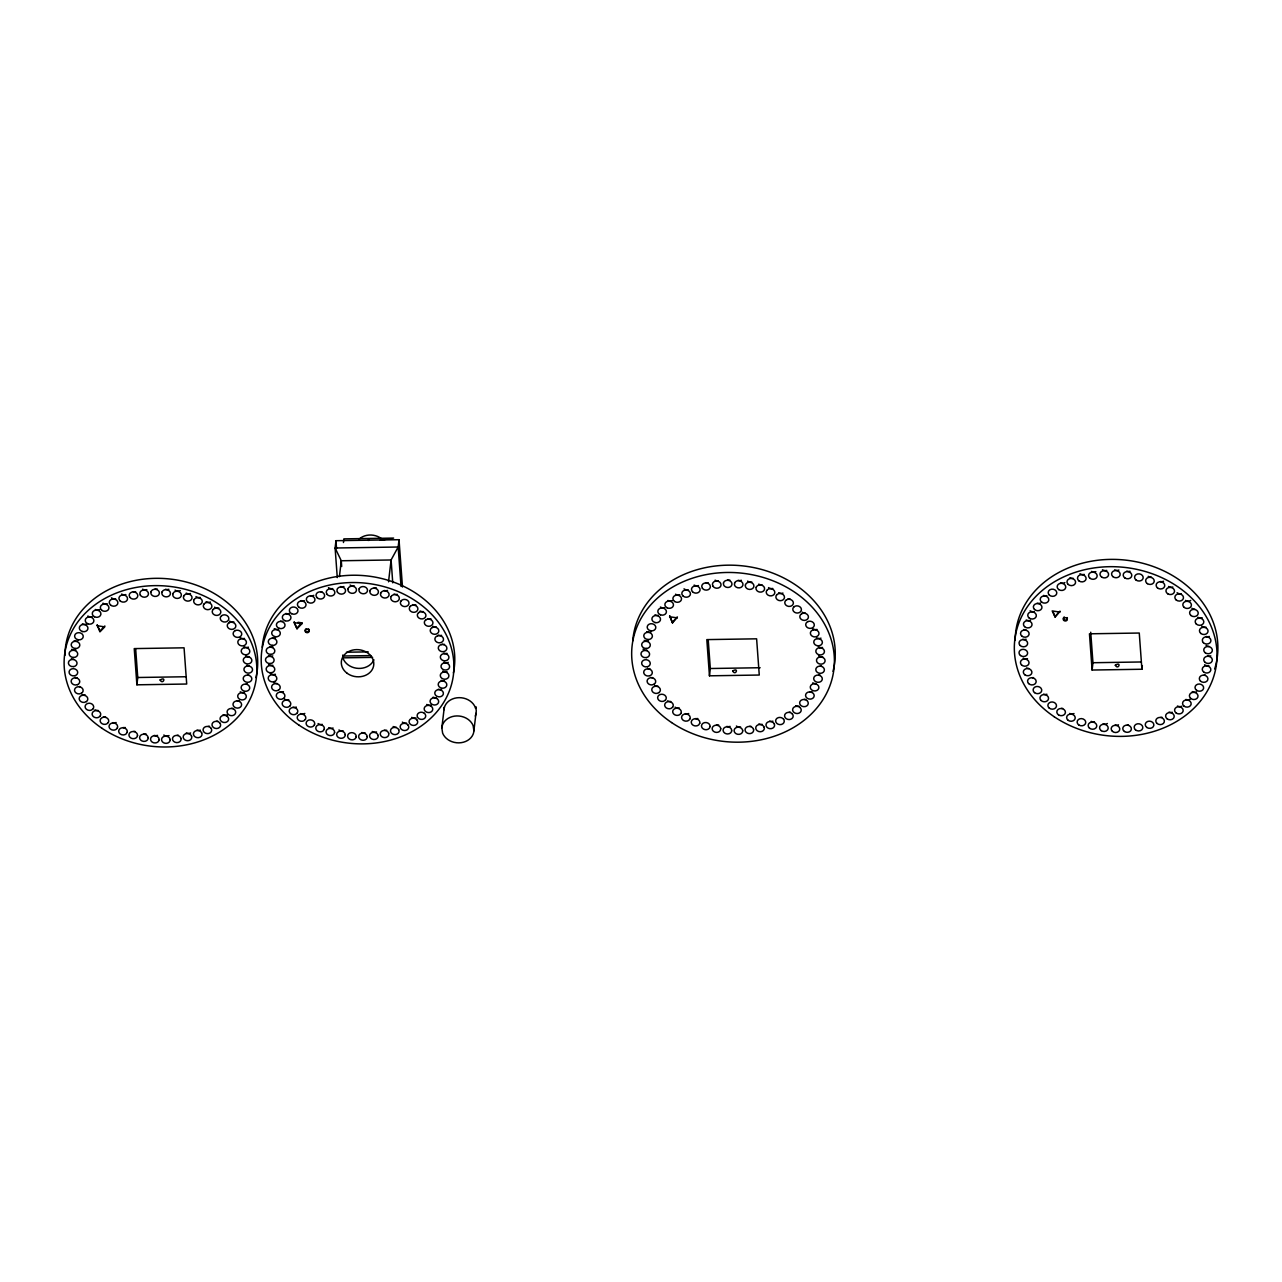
<?xml version="1.0" encoding="UTF-8"?>
<svg xmlns="http://www.w3.org/2000/svg" width="1282" height="1282" viewBox="0 0 1282 1282"><rect width="100%" height="100%" fill="white"/><g stroke="black" fill="none" stroke-linecap="round" stroke-linejoin="round"><path stroke-width="1.5" d="M444.181 709.651L444.309 707.151L441.841 727.888L442.627 733.128A16.121 13.429 6.7 0 0 458.876 742.855A16.121 13.429 6.7 0 0 473.651 732.631L476.279 710.901L475.782 706.654L475.59 708.385L475.285 707.408A16.121 13.429 6.7 0 0 459.036 697.664A16.121 13.429 6.7 0 0 444.261 707.888L444.101 708.882M473.923 730.9L473.138 725.66A16.121 13.429 6.7 0 0 456.905 715.933A16.121 13.429 6.7 0 0 442.13 726.157L441.841 727.888M96.983 625.712L104.739 626.882L99.932 631.882L97.095 624.799L100.044 630.968L104.852 625.969M136.902 684.812L134.241 648.596L184.063 647.811L186.707 684.027L136.902 684.812L137.751 677.505L135.668 648.916M298.049 622.299L301.927 622.876L301.815 623.789L297.023 628.789L294.171 621.706M402.484 587.028L399.023 539.706L335.964 540.7L335.115 548.007L337.278 577.589M339.41 576.644L341.284 560.763L335.115 548.007L398.157 547.013L399.023 539.706M343.464 542.526L343.88 538.873L393.638 538.087L380.225 540.235M373.911 659.781A16.281 13.557 6.7 0 1 358.479 668.403A16.281 13.557 6.7 0 1 343.127 658.579L342.807 655.022M388.526 581.82L391.09 559.978L398.157 547.013L401.042 586.451M672.505 622.892L669.653 615.825L672.505 622.892L677.409 616.995L672.617 621.978M709.459 675.822L706.815 639.606L756.62 638.821L759.264 675.037L709.459 675.822L710.324 668.515L708.225 639.926M1055.246 616.193L1060.054 611.193L1055.15 617.107L1053.035 611.562M1142.342 665.598L1141.909 669.252L1092.104 670.037L1092.953 662.73L1090.726 632.218M475.942 713.385L475.782 714.378A16.121 13.429 6.7 0 1 475.237 716.045M297.12 627.876L301.927 622.876M283.45 691.655L282.409 691.976A4.327 3.606 6.7 0 1 280.181 691.831M275.438 674.268L273.274 674.62A4.327 3.606 6.7 0 1 270.246 673.387M272.89 665.31L270.678 665.438A4.327 3.606 6.7 0 1 268.643 664.605M367.934 540.379L369.136 540.347M77.305 677.633L76.183 677.713A4.327 3.606 6.7 0 1 75.077 677.537M649.862 668.643L648.756 668.739A4.327 3.606 6.7 0 1 647.634 668.547M647.186 650.311L644.958 650.198A4.327 3.606 6.7 0 1 643.051 649.173M346.46 652.217L368.238 651.881M343.111 656.015L370.835 655.583M342.903 657.842L372.613 657.378M137.751 677.505L185.57 676.752M710.324 668.515L760.13 667.73M1092.953 662.73L1140.772 661.977M73.507 659.333L72.401 659.188A4.327 3.606 6.7 0 1 71.359 658.772M1059.942 612.107L1052.185 610.937L1055.15 617.107M669.557 616.738L677.297 617.892M301.815 623.789L294.059 622.619L297.023 628.789M272.313 637.923L273.419 638.115A4.327 3.606 6.7 0 0 275.582 637.731M269.669 646.753L271.88 647.09A4.327 3.606 6.7 0 0 272.97 646.897M646.753 631.657L648.916 632.234A4.327 3.606 6.7 0 0 651.064 631.834M74.196 640.647L76.343 641.208A4.327 3.606 6.7 0 0 77.465 641.144M654.942 614.847L655.967 615.264A4.327 3.606 6.7 0 0 658.195 615.344M82.385 623.837L83.41 624.254A4.327 3.606 6.7 0 0 86.679 623.997M274.252 628.645L276.303 629.43A4.327 3.606 6.7 0 0 278.514 629.27M660.422 607.027L661.368 607.54A4.327 3.606 6.7 0 0 664.669 607.636M87.849 616.017L88.811 616.53A4.327 3.606 6.7 0 0 92.112 616.61M1141.909 669.252L1139.265 633.036L1089.46 633.805L1092.104 670.037M392.757 582.845L391.09 559.978L341.284 560.763L341.701 566.484M335.964 540.7L336.541 548.584M244.525 692.424A4.327 3.606 6.7 0 1 240.247 691.799M239.301 700.725A4.327 3.606 6.7 0 1 237.074 700.645M232.859 708.353A4.327 3.606 6.7 0 1 231.738 708.321M64.965 655.39A96.583 80.446 6.7 0 1 170.618 579.095A96.583 80.446 6.7 0 1 255.967 677.649M397.292 594.335A4.327 3.606 6.7 0 1 394.007 594.047M387.549 590.409A4.327 3.606 6.7 0 1 384.263 590.473M415.897 604.88A4.327 3.606 6.7 0 1 412.596 604.607M423.397 611.578A4.327 3.606 6.7 0 1 420.143 610.985M436.345 626.946A4.327 3.606 6.7 0 1 433.092 626.369M430.976 618.837A4.327 3.606 6.7 0 1 427.675 618.597M376.539 731.942A4.327 3.606 6.7 0 1 372.245 731.477M406.538 723.112A4.327 3.606 6.7 0 1 402.356 722.119M386.667 730.211A4.327 3.606 6.7 0 1 384.44 730.195M396.346 727.279A4.327 3.606 6.7 0 1 393.141 726.541M365.098 732.839A4.327 3.606 6.7 0 1 361.812 732.503M343.191 730.868A4.327 3.606 6.7 0 1 338.961 729.987M322.327 724.394A4.327 3.606 6.7 0 1 318.096 723.561M333.064 728.016A4.327 3.606 6.7 0 1 328.769 727.615M304.812 713.449A4.327 3.606 6.7 0 1 300.517 713.577M296.318 707.071A4.327 3.606 6.7 0 1 293.033 707.183M288.819 699.86A4.327 3.606 6.7 0 1 284.572 699.091M277.2 683.514A4.327 3.606 6.7 0 1 274.044 682.601M308.129 628.741A1.987 1.667 6.7 0 1 308.85 631.241A1.987 1.667 6.7 0 1 305.805 631.289A1.987 1.667 6.7 0 1 306.142 628.773M85.333 695.068A4.327 3.606 6.7 0 1 82.08 694.491M247.394 683.915A4.327 3.606 6.7 0 1 246.272 683.995M157.542 735.371A4.327 3.606 6.7 0 1 154.257 735.403M125.251 727.487A4.327 3.606 6.7 0 1 123.024 727.535M146.116 733.961A4.327 3.606 6.7 0 1 143.888 733.993M217.828 721.205A4.327 3.606 6.7 0 1 216.69 721.189M116.133 722.519A4.327 3.606 6.7 0 1 112.848 722.615M105.637 717.103A4.327 3.606 6.7 0 1 103.441 716.67M98.185 710.436A4.327 3.606 6.7 0 1 94.948 709.827M200.345 730.147A4.327 3.606 6.7 0 1 197.059 730.115M80.125 686.607A4.327 3.606 6.7 0 1 78.987 686.543M169.032 735.58A4.327 3.606 6.7 0 1 163.808 735.019M233.885 621.93A4.327 3.606 6.7 0 1 229.638 621.145M178.39 735.275A4.327 3.606 6.7 0 1 177.269 735.275M415.977 717.888A4.327 3.606 6.7 0 1 411.698 717.343M431.024 705.052A4.327 3.606 6.7 0 1 426.746 704.459M436.393 697.632A4.327 3.606 6.7 0 1 433.108 697.168M441.601 689.331A4.327 3.606 6.7 0 1 438.3 689.219M444.469 680.822A4.327 3.606 6.7 0 1 441.2 680.341M448.267 662.377A4.327 3.606 6.7 0 1 443.957 662.169M447.065 671.72A4.327 3.606 6.7 0 1 442.803 671.063M447.065 653.339A4.327 3.606 6.7 0 1 443.764 653.163M444.453 644.333A4.327 3.606 6.7 0 1 442.226 644.205M441.585 635.327A4.327 3.606 6.7 0 1 438.284 635.135M376.347 587.893A4.327 3.606 6.7 0 1 374.12 587.925M134.914 731.365A4.327 3.606 6.7 0 1 133.793 731.397M75.894 649.99A4.327 3.606 6.7 0 1 74.805 650.182L72.593 649.846A4.327 3.606 6.7 0 1 71.632 649.333M99.676 609.575A4.327 3.606 6.7 0 1 95.365 609.479M107.239 603.742A4.327 3.606 6.7 0 1 102.945 603.197M115.652 598.79A4.327 3.606 6.7 0 1 111.454 597.813M125.86 594.56A4.327 3.606 6.7 0 1 121.582 594.047M135.62 591.691A4.327 3.606 6.7 0 1 133.376 591.675M146.837 589.64A4.327 3.606 6.7 0 1 142.542 589.159M157.269 589.031A4.327 3.606 6.7 0 1 155.042 589.047M190.617 732.935A4.327 3.606 6.7 0 1 186.307 732.919M209.463 726.205A4.327 3.606 6.7 0 1 208.357 726.317M227.427 714.779A4.327 3.606 6.7 0 1 223.116 714.683M248.9 675.021A4.327 3.606 6.7 0 1 247.779 674.957M249.029 665.839A4.327 3.606 6.7 0 1 246.881 665.262M248.884 656.624A4.327 3.606 6.7 0 1 245.727 655.743M248.42 647.138A4.327 3.606 6.7 0 1 244.109 646.881M244.493 638.42A4.327 3.606 6.7 0 1 240.247 637.683M218.821 607.972A4.327 3.606 6.7 0 1 214.575 607.155M210.408 602.059A4.327 3.606 6.7 0 1 206.098 601.691M200.216 597.428A4.327 3.606 6.7 0 1 195.986 596.595M190.473 593.502A4.327 3.606 6.7 0 1 186.178 593.101M180.281 590.617A4.327 3.606 6.7 0 1 175.041 590.105M168.839 589.271A4.327 3.606 6.7 0 1 165.538 589.303M359.12 539.097A15.945 13.285 6.7 0 1 381.587 538.744M332.695 588.598A4.327 3.606 6.7 0 1 328.496 587.637M343.913 586.547A4.327 3.606 6.7 0 1 340.627 586.547M354.345 585.938A4.327 3.606 6.7 0 1 350.13 585.025M262.233 647.25A96.583 80.446 6.7 0 1 369.697 576.259A96.583 80.446 6.7 0 1 453.411 672.906M289.187 613.517A4.327 3.606 6.7 0 1 285.886 613.437M282.713 621.225A4.327 3.606 6.7 0 1 280.486 621.161M313.753 595.361A4.327 3.606 6.7 0 1 310.5 595.681M304.315 600.649A4.327 3.606 6.7 0 1 301.014 600.601M321.862 591.707A4.327 3.606 6.7 0 1 320.74 591.691M272.745 655.887A4.327 3.606 6.7 0 1 271.704 656.208L269.476 656.096A4.327 3.606 6.7 0 1 268.451 655.679M816.009 683.643A4.327 3.606 6.7 0 1 812.82 682.809M730.115 726.381A4.327 3.606 6.7 0 1 726.814 726.413M740.579 726.958A4.327 3.606 6.7 0 1 736.381 726.029M805.352 613.1A4.327 3.606 6.7 0 1 802.212 612.171M718.673 724.971A4.327 3.606 6.7 0 1 716.446 725.003M688.706 713.545A4.327 3.606 6.7 0 1 685.405 713.625M790.385 712.215A4.327 3.606 6.7 0 1 789.263 712.199M697.809 718.513A4.327 3.606 6.7 0 1 695.581 718.561M679.3 707.952A4.327 3.606 6.7 0 1 675.053 707.151M670.758 701.446A4.327 3.606 6.7 0 1 667.505 700.853M772.918 721.157A4.327 3.606 6.7 0 1 769.617 721.125M811.875 691.735A4.327 3.606 6.7 0 1 809.647 691.671M652.682 677.633A4.327 3.606 6.7 0 1 651.56 677.553M805.417 699.363A4.327 3.606 6.7 0 1 804.295 699.347M750.948 726.301A4.327 3.606 6.7 0 1 749.826 726.301M762.149 724.314A4.327 3.606 6.7 0 1 758.864 723.929M819.951 674.941A4.327 3.606 6.7 0 1 818.845 675.005M798.958 706.126A4.327 3.606 6.7 0 1 795.673 705.693M761.973 584.784A4.327 3.606 6.7 0 1 758.736 584.127M822.707 656.785A4.327 3.606 6.7 0 1 818.557 655.663M772.79 588.454A4.327 3.606 6.7 0 1 768.559 587.605M821.458 666.031A4.327 3.606 6.7 0 1 820.336 665.983M822.547 647.442A4.327 3.606 6.7 0 1 818.285 646.753M820.993 638.148A4.327 3.606 6.7 0 1 816.682 637.891M817.067 629.446A4.327 3.606 6.7 0 1 812.804 628.709M790.273 599.143A4.327 3.606 6.7 0 1 788.077 598.726M782.965 593.069A4.327 3.606 6.7 0 1 778.671 592.717M648.468 641A4.327 3.606 6.7 0 1 647.378 641.208L645.167 640.856A4.327 3.606 6.7 0 1 644.189 640.343M672.233 600.585A4.327 3.606 6.7 0 1 667.922 600.489M679.797 594.768A4.327 3.606 6.7 0 1 675.518 594.207M698.434 585.57A4.327 3.606 6.7 0 1 694.139 585.073M688.21 589.816A4.327 3.606 6.7 0 1 684.027 588.823M708.177 582.701A4.327 3.606 6.7 0 1 705.949 582.701M718.337 580.89A4.327 3.606 6.7 0 1 715.116 580.169M729.827 580.041A4.327 3.606 6.7 0 1 727.599 580.057M657.89 686.078A4.327 3.606 6.7 0 1 654.637 685.501M751.829 581.996A4.327 3.606 6.7 0 1 747.614 581.115M741.397 580.297A4.327 3.606 6.7 0 1 738.112 580.313M632.747 640.904A101.566 84.596 6.7 0 1 747.871 566.548A101.566 84.596 6.7 0 1 832.996 671.367M1015.184 640.423A101.566 84.596 6.7 0 1 1129.458 560.603A101.566 84.596 6.7 0 1 1214.663 668.98M1209.166 646.432A4.327 3.606 6.7 0 1 1206.058 645.423M1210.785 655.855A4.327 3.606 6.7 0 1 1207.5 655.919M1208.814 665.598A4.327 3.606 6.7 0 1 1204.583 664.765M1205.368 675.005A4.327 3.606 6.7 0 1 1204.247 675.037M1196.555 691.895A4.327 3.606 6.7 0 1 1192.244 691.575M1190.209 699.267A4.327 3.606 6.7 0 1 1185.914 699.443M1181.764 706.27A4.327 3.606 6.7 0 1 1177.453 705.997M1172.309 712.295A4.327 3.606 6.7 0 1 1169.008 712.103M1161.957 717.263A4.327 3.606 6.7 0 1 1160.835 717.311M1128.464 725.035A4.327 3.606 6.7 0 1 1127.343 724.987M1118.481 724.827A4.327 3.606 6.7 0 1 1115.212 725.051M1107.376 723.529A4.327 3.606 6.7 0 1 1103.097 723.849M1094.475 721.846A4.327 3.606 6.7 0 1 1091.206 721.381M1074.012 713.545A4.327 3.606 6.7 0 1 1069.701 713.449M1062.65 708.385A4.327 3.606 6.7 0 1 1061.528 708.369M1046.897 694.235A4.327 3.606 6.7 0 1 1043.596 694.203M1033.468 677.617A4.327 3.606 6.7 0 1 1032.347 677.617M1028.677 668.451A4.327 3.606 6.7 0 1 1026.497 667.986M1027.475 658.644A4.327 3.606 6.7 0 1 1023.164 658.211M1026.097 639.205A4.327 3.606 6.7 0 1 1022.812 639.269M1025.985 629.927A4.327 3.606 6.7 0 1 1023.789 629.494M1030.536 620.296A4.327 3.606 6.7 0 1 1026.241 619.943M1034.35 611.578A4.327 3.606 6.7 0 1 1030.103 610.777M1040.503 603.101A4.327 3.606 6.7 0 1 1037.218 603.213M1046.865 595.649A4.327 3.606 6.7 0 1 1043.564 595.425M1064.845 582.589A4.327 3.606 6.7 0 1 1060.551 582.797M1073.162 578.278A4.327 3.606 6.7 0 1 1069.893 577.733M1084.235 574.4A4.327 3.606 6.7 0 1 1079.973 573.711M1095.838 571.628A4.327 3.606 6.7 0 1 1091.527 571.419M1106.767 570.41A4.327 3.606 6.7 0 1 1102.488 569.753M1118.898 570.041A4.327 3.606 6.7 0 1 1114.587 569.881M1130.003 571.259A4.327 3.606 6.7 0 1 1126.702 571.147M1151.412 577.14A4.327 3.606 6.7 0 1 1148.223 576.339M1163.527 581.243A4.327 3.606 6.7 0 1 1160.258 581.531M1172.838 587.012A4.327 3.606 6.7 0 1 1168.559 586.467M1181.267 593.678A4.327 3.606 6.7 0 1 1177.084 592.701M1190.706 600.441A4.327 3.606 6.7 0 1 1185.465 600.409M1194.952 609.287A4.327 3.606 6.7 0 1 1191.859 608.229M1202.179 617.748A4.327 3.606 6.7 0 1 1197.885 617.283M1205.929 627.09A4.327 3.606 6.7 0 1 1201.715 626.177M1209.343 636.449A4.327 3.606 6.7 0 1 1206.058 636.481M1067.169 619.206A1.987 1.667 6.7 0 1 1064.06 619.607A1.987 1.667 6.7 0 1 1064.284 616.979M1067.041 617.555A1.987 1.667 6.7 0 1 1067.377 618.373M150.891 591.931L150.988 593.806A4.327 3.606 6.7 0 0 157.734 595.793A4.327 3.606 6.7 0 0 157.398 589.896A4.327 3.606 6.7 0 0 150.891 591.931M170.121 739.746L170.057 740.675A4.327 3.606 6.7 0 1 163.551 742.727A4.327 3.606 6.7 0 1 163.215 736.813A4.327 3.606 6.7 0 1 169.961 738.817L170.121 739.746M347.967 588.839L348.079 590.714A4.327 3.606 6.7 0 0 354.81 592.701A4.327 3.606 6.7 0 0 354.489 586.803A4.327 3.606 6.7 0 0 347.967 588.839M367.197 736.653L367.149 737.583A4.327 3.606 6.7 0 1 360.627 739.634A4.327 3.606 6.7 0 1 360.29 733.721A4.327 3.606 6.7 0 1 367.037 735.724L367.197 736.653M723.449 582.957L723.561 584.816A4.327 3.606 6.7 0 0 730.307 586.819A4.327 3.606 6.7 0 0 729.971 580.906A4.327 3.606 6.7 0 0 723.449 582.957M742.695 730.756L742.631 731.702A4.327 3.606 6.7 0 1 736.108 733.737A4.327 3.606 6.7 0 1 735.788 727.823A4.327 3.606 6.7 0 1 742.518 729.827L742.695 730.756M148.199 737.743L147.751 739.554A4.327 3.606 6.7 0 1 140.764 740.163A4.327 3.606 6.7 0 1 142.19 734.426A4.327 3.606 6.7 0 1 148.199 737.743M172.862 593.951L172.75 594.88A4.327 3.606 6.7 0 0 178.759 598.197A4.327 3.606 6.7 0 0 180.185 592.46A4.327 3.606 6.7 0 0 173.198 593.069L172.862 593.951M345.275 734.65L344.826 736.461A4.327 3.606 6.7 0 1 337.839 737.07A4.327 3.606 6.7 0 1 339.265 731.333A4.327 3.606 6.7 0 1 345.275 734.65M369.937 590.858L369.825 591.787A4.327 3.606 6.7 0 0 375.834 595.104A4.327 3.606 6.7 0 0 377.261 589.367A4.327 3.606 6.7 0 0 370.274 589.976L369.937 590.858M720.772 728.753L720.308 730.564A4.327 3.606 6.7 0 1 713.321 731.173A4.327 3.606 6.7 0 1 714.763 725.436A4.327 3.606 6.7 0 1 720.772 728.753M745.435 584.961L745.307 585.89A4.327 3.606 6.7 0 0 751.316 589.207A4.327 3.606 6.7 0 0 752.758 583.47A4.327 3.606 6.7 0 0 745.771 584.079L745.435 584.961M162.061 591.915L161.885 593.774A4.327 3.606 6.7 0 0 168.311 596.451A4.327 3.606 6.7 0 0 168.871 590.569A4.327 3.606 6.7 0 0 162.061 591.915M159.096 739.794L158.888 740.708A4.327 3.606 6.7 0 1 152.093 742.038A4.327 3.606 6.7 0 1 152.638 736.172A4.327 3.606 6.7 0 1 159.064 738.849L159.096 739.794M359.136 588.823L358.96 590.682A4.327 3.606 6.7 0 0 365.386 593.358A4.327 3.606 6.7 0 0 365.947 587.477A4.327 3.606 6.7 0 0 359.136 588.823M356.172 736.701L355.979 737.615A4.327 3.606 6.7 0 1 349.169 738.945A4.327 3.606 6.7 0 1 349.714 733.08A4.327 3.606 6.7 0 1 356.156 735.756L356.172 736.701M734.618 582.925L734.442 584.784A4.327 3.606 6.7 0 0 740.868 587.46A4.327 3.606 6.7 0 0 741.429 581.595A4.327 3.606 6.7 0 0 734.618 582.925M731.653 730.804L731.461 731.718A4.327 3.606 6.7 0 1 724.65 733.048A4.327 3.606 6.7 0 1 725.211 727.182A4.327 3.606 6.7 0 1 731.637 729.859L731.653 730.804M137.527 735.515L136.805 737.246A4.327 3.606 6.7 0 1 129.754 737.102A4.327 3.606 6.7 0 1 132.03 731.605A4.327 3.606 6.7 0 1 137.527 735.515M183.679 596.21L183.422 597.108A4.327 3.606 6.7 0 0 188.919 601.018A4.327 3.606 6.7 0 0 191.21 595.505A4.327 3.606 6.7 0 0 184.143 595.361L183.679 596.21M334.602 732.423L333.881 734.153A4.327 3.606 6.7 0 1 326.83 734.009A4.327 3.606 6.7 0 1 329.105 728.513A4.327 3.606 6.7 0 1 334.602 732.423M380.754 593.117L380.498 594.015A4.327 3.606 6.7 0 0 385.994 597.925A4.327 3.606 6.7 0 0 388.286 592.412A4.327 3.606 6.7 0 0 381.219 592.268L380.754 593.117M710.1 726.525L709.379 728.256A4.327 3.606 6.7 0 1 702.312 728.128A4.327 3.606 6.7 0 1 704.603 722.615A4.327 3.606 6.7 0 1 710.1 726.525M756.236 587.22L755.979 588.118A4.327 3.606 6.7 0 0 761.476 592.028A4.327 3.606 6.7 0 0 763.768 586.515A4.327 3.606 6.7 0 0 756.717 586.387L756.236 587.22M160.09 679.973C163.038 685.405 166.82 675.822 160.09 679.973M732.647 670.999C735.612 676.431 739.394 666.832 732.647 670.999M1115.292 665.198C1118.241 670.63 1122.022 661.047 1115.292 665.198M127.222 732.182L126.245 733.817A4.327 3.606 6.7 0 1 119.21 732.951A4.327 3.606 6.7 0 1 122.319 727.759A4.327 3.606 6.7 0 1 127.222 732.182M194.127 599.575L193.726 600.441A4.327 3.606 6.7 0 0 198.63 604.864A4.327 3.606 6.7 0 0 201.739 599.672A4.327 3.606 6.7 0 0 194.72 598.79L194.127 599.575M324.298 729.089L323.32 730.724A4.327 3.606 6.7 0 1 316.301 729.859A4.327 3.606 6.7 0 1 319.394 724.667A4.327 3.606 6.7 0 1 324.298 729.089M391.202 596.483L390.818 597.348A4.327 3.606 6.7 0 0 395.705 601.771A4.327 3.606 6.7 0 0 398.814 596.579A4.327 3.606 6.7 0 0 391.795 595.697L391.202 596.483M699.78 723.192L698.802 724.843A4.327 3.606 6.7 0 1 691.783 723.961A4.327 3.606 6.7 0 1 694.892 718.769A4.327 3.606 6.7 0 1 699.78 723.192M766.684 590.585L766.299 591.451A4.327 3.606 6.7 0 0 771.187 595.874A4.327 3.606 6.7 0 0 774.296 590.682A4.327 3.606 6.7 0 0 767.277 589.8L766.684 590.585M117.431 727.823L116.213 729.33A4.327 3.606 6.7 0 1 109.339 727.727A4.327 3.606 6.7 0 1 113.217 722.936A4.327 3.606 6.7 0 1 117.431 727.823M204.046 603.982L203.518 604.8A4.327 3.606 6.7 0 0 207.748 609.687A4.327 3.606 6.7 0 0 211.61 604.88A4.327 3.606 6.7 0 0 204.751 603.277L204.046 603.982M314.507 724.731L313.289 726.237A4.327 3.606 6.7 0 1 306.414 724.634A4.327 3.606 6.7 0 1 310.292 719.843A4.327 3.606 6.7 0 1 314.507 724.731M401.122 600.889L400.593 601.707A4.327 3.606 6.7 0 0 404.824 606.594A4.327 3.606 6.7 0 0 408.702 601.787A4.327 3.606 6.7 0 0 401.827 600.184L401.122 600.889M690.004 718.833L688.771 720.356A4.327 3.606 6.7 0 1 681.896 718.753A4.327 3.606 6.7 0 1 685.774 713.946A4.327 3.606 6.7 0 1 690.004 718.833M776.604 594.992L776.091 595.81A4.327 3.606 6.7 0 0 780.305 600.697A4.327 3.606 6.7 0 0 784.183 595.906A4.327 3.606 6.7 0 0 777.309 594.287L776.604 594.992M108.329 722.487L106.871 723.849A4.327 3.606 6.7 0 1 100.268 721.542A4.327 3.606 6.7 0 1 104.852 717.215A4.327 3.606 6.7 0 1 108.329 722.487M213.261 609.383L212.636 610.136A4.327 3.606 6.7 0 0 216.097 615.392A4.327 3.606 6.7 0 0 220.696 611.065A4.327 3.606 6.7 0 0 214.078 608.758L213.261 609.383M305.404 719.394L303.946 720.756A4.327 3.606 6.7 0 1 297.344 718.449A4.327 3.606 6.7 0 1 301.927 714.122A4.327 3.606 6.7 0 1 305.404 719.394M410.352 606.29L409.711 607.043A4.327 3.606 6.7 0 0 413.189 612.299A4.327 3.606 6.7 0 0 417.772 607.972A4.327 3.606 6.7 0 0 411.153 605.665L410.352 606.29M680.886 713.497L679.444 714.859A4.327 3.606 6.7 0 1 672.826 712.568A4.327 3.606 6.7 0 1 677.409 708.241A4.327 3.606 6.7 0 1 680.886 713.497M785.834 600.393L785.193 601.146A4.327 3.606 6.7 0 0 788.67 606.402A4.327 3.606 6.7 0 0 793.254 602.075A4.327 3.606 6.7 0 0 786.635 599.784L785.834 600.393M100.044 716.269L98.394 717.455A4.327 3.606 6.7 0 1 92.144 714.491A4.327 3.606 6.7 0 1 97.368 710.709A4.327 3.606 6.7 0 1 100.044 716.269M221.658 615.681L220.921 616.354A4.327 3.606 6.7 0 0 223.597 621.914A4.327 3.606 6.7 0 0 228.821 618.116A4.327 3.606 6.7 0 0 222.571 615.152L221.658 615.681M297.12 713.177L295.469 714.362A4.327 3.606 6.7 0 1 289.219 711.398A4.327 3.606 6.7 0 1 294.443 707.616A4.327 3.606 6.7 0 1 297.12 713.177M418.733 612.588L417.996 613.261A4.327 3.606 6.7 0 0 420.672 618.821A4.327 3.606 6.7 0 0 425.896 615.023A4.327 3.606 6.7 0 0 419.647 612.059L418.733 612.588M672.601 707.279L670.951 708.481A4.327 3.606 6.7 0 1 664.701 705.501A4.327 3.606 6.7 0 1 669.925 701.719A4.327 3.606 6.7 0 1 672.601 707.279M794.231 606.69L793.478 607.364A4.327 3.606 6.7 0 0 796.154 612.924A4.327 3.606 6.7 0 0 801.378 609.142A4.327 3.606 6.7 0 0 795.128 606.162L794.231 606.69M92.705 709.25L90.878 710.26A4.327 3.606 6.7 0 1 85.093 706.686A4.327 3.606 6.7 0 1 90.862 703.481A4.327 3.606 6.7 0 1 92.705 709.25M229.093 622.78L228.244 623.356A4.327 3.606 6.7 0 0 230.087 629.125A4.327 3.606 6.7 0 0 235.856 625.937A4.327 3.606 6.7 0 0 230.071 622.347L229.093 622.78M289.78 706.158L287.953 707.167A4.327 3.606 6.7 0 1 282.168 703.594A4.327 3.606 6.7 0 1 287.953 700.389A4.327 3.606 6.7 0 1 289.78 706.158M426.169 619.687L425.32 620.264A4.327 3.606 6.7 0 0 427.162 626.033A4.327 3.606 6.7 0 0 432.947 622.844A4.327 3.606 6.7 0 0 427.146 619.254L426.169 619.687M665.278 700.276L663.451 701.286A4.327 3.606 6.7 0 1 657.65 697.696A4.327 3.606 6.7 0 1 663.435 694.507A4.327 3.606 6.7 0 1 665.278 700.276M801.651 613.79L800.817 614.366A4.327 3.606 6.7 0 0 802.644 620.135A4.327 3.606 6.7 0 0 808.429 616.946A4.327 3.606 6.7 0 0 802.628 613.357L801.651 613.79M86.439 701.575L84.468 702.376A4.327 3.606 6.7 0 1 79.228 698.225A4.327 3.606 6.7 0 1 85.477 695.693A4.327 3.606 6.7 0 1 86.439 701.575M235.439 630.552L234.51 631.048A4.327 3.606 6.7 0 0 235.471 636.93A4.327 3.606 6.7 0 0 241.721 634.382A4.327 3.606 6.7 0 0 236.481 630.247L235.439 630.552M283.53 698.482L281.543 699.283A4.327 3.606 6.7 0 1 276.303 695.132A4.327 3.606 6.7 0 1 282.553 692.601A4.327 3.606 6.7 0 1 283.53 698.482M432.515 627.459L431.585 627.956A4.327 3.606 6.7 0 0 432.563 633.837A4.327 3.606 6.7 0 0 438.797 631.289A4.327 3.606 6.7 0 0 433.556 627.154L432.515 627.459M659.012 692.584L657.041 693.386A4.327 3.606 6.7 0 1 651.801 689.235A4.327 3.606 6.7 0 1 658.035 686.703A4.327 3.606 6.7 0 1 659.012 692.584M808.013 621.578L807.067 622.058A4.327 3.606 6.7 0 0 808.045 627.94A4.327 3.606 6.7 0 0 814.278 625.408A4.327 3.606 6.7 0 0 809.038 621.257L808.013 621.578M81.343 693.338L79.26 693.915A4.327 3.606 6.7 0 1 74.66 689.267A4.327 3.606 6.7 0 1 81.263 687.424A4.327 3.606 6.7 0 1 81.343 693.338M240.615 638.901L239.606 639.285A4.327 3.606 6.7 0 0 239.686 645.199A4.327 3.606 6.7 0 0 246.304 643.34A4.327 3.606 6.7 0 0 241.689 638.692L240.615 638.901M278.434 690.245L276.335 690.822A4.327 3.606 6.7 0 1 271.736 686.174A4.327 3.606 6.7 0 1 278.338 684.332A4.327 3.606 6.7 0 1 278.434 690.245M437.691 635.808L436.681 636.192A4.327 3.606 6.7 0 0 436.761 642.106A4.327 3.606 6.7 0 0 443.38 640.247A4.327 3.606 6.7 0 0 438.765 635.6L437.691 635.808M653.916 684.348L651.833 684.925A4.327 3.606 6.7 0 1 647.218 680.293A4.327 3.606 6.7 0 1 653.82 678.434A4.327 3.606 6.7 0 1 653.916 684.348M813.173 629.911L812.163 630.295A4.327 3.606 6.7 0 0 812.259 636.209A4.327 3.606 6.7 0 0 818.861 634.35A4.327 3.606 6.7 0 0 814.262 629.718L813.173 629.911M77.497 684.668L75.334 685.021A4.327 3.606 6.7 0 1 71.439 679.957A4.327 3.606 6.7 0 1 78.298 678.819A4.327 3.606 6.7 0 1 77.497 684.668M244.509 647.682L243.452 647.955A4.327 3.606 6.7 0 0 242.651 653.788A4.327 3.606 6.7 0 0 249.525 652.65A4.327 3.606 6.7 0 0 245.615 647.586L244.509 647.682M274.572 681.575L272.409 681.928A4.327 3.606 6.7 0 1 268.515 676.864A4.327 3.606 6.7 0 1 275.374 675.726A4.327 3.606 6.7 0 1 274.572 681.575M441.585 644.59L440.527 644.862A4.327 3.606 6.7 0 0 439.726 650.695A4.327 3.606 6.7 0 0 446.601 649.557A4.327 3.606 6.7 0 0 442.707 644.493L441.585 644.59M650.07 675.678L647.891 676.031A4.327 3.606 6.7 0 1 643.997 670.967A4.327 3.606 6.7 0 1 650.871 669.845A4.327 3.606 6.7 0 1 650.07 675.678M817.083 638.692L816.009 638.965A4.327 3.606 6.7 0 0 815.224 644.814A4.327 3.606 6.7 0 0 822.082 643.676A4.327 3.606 6.7 0 0 818.188 638.612L817.083 638.692M74.965 675.71L72.737 675.838A4.327 3.606 6.7 0 1 69.613 670.422A4.327 3.606 6.7 0 1 76.632 670.021A4.327 3.606 6.7 0 1 74.965 675.71M247.089 656.753L245.984 656.913A4.327 3.606 6.7 0 0 244.317 662.586A4.327 3.606 6.7 0 0 251.336 662.185A4.327 3.606 6.7 0 0 248.211 656.785L247.089 656.753M272.04 672.617L269.829 672.746A4.327 3.606 6.7 0 1 266.688 667.329A4.327 3.606 6.7 0 1 273.707 666.928A4.327 3.606 6.7 0 1 272.04 672.617M444.165 653.66L443.075 653.82A4.327 3.606 6.7 0 0 441.393 659.493A4.327 3.606 6.7 0 0 448.412 659.092A4.327 3.606 6.7 0 0 445.287 653.692L444.165 653.66M647.522 666.72L645.311 666.848A4.327 3.606 6.7 0 1 642.186 661.448A4.327 3.606 6.7 0 1 649.205 661.047A4.327 3.606 6.7 0 1 647.522 666.72M819.647 647.763L818.557 647.923A4.327 3.606 6.7 0 0 816.89 653.596A4.327 3.606 6.7 0 0 823.909 653.211A4.327 3.606 6.7 0 0 820.768 647.795L819.647 647.763M73.763 666.608L71.536 666.496A4.327 3.606 6.7 0 1 69.228 660.823A4.327 3.606 6.7 0 1 76.295 661.175A4.327 3.606 6.7 0 1 73.763 666.608M270.855 663.515L268.611 663.403A4.327 3.606 6.7 0 1 266.303 657.73A4.327 3.606 6.7 0 1 273.37 658.083A4.327 3.606 6.7 0 1 270.855 663.515M248.307 665.967L247.186 666.015A4.327 3.606 6.7 0 0 244.67 671.447A4.327 3.606 6.7 0 0 251.721 671.784A4.327 3.606 6.7 0 0 249.413 666.127L248.307 665.967M445.383 662.874L444.261 662.922A4.327 3.606 6.7 0 0 441.745 668.355A4.327 3.606 6.7 0 0 448.796 668.691A4.327 3.606 6.7 0 0 446.489 663.034L445.383 662.874M646.336 657.618L644.109 657.506A4.327 3.606 6.7 0 1 641.801 651.849A4.327 3.606 6.7 0 1 648.852 652.185A4.327 3.606 6.7 0 1 646.336 657.618M820.865 656.993L819.743 657.025A4.327 3.606 6.7 0 0 817.227 662.457A4.327 3.606 6.7 0 0 824.294 662.794A4.327 3.606 6.7 0 0 821.97 657.137L820.865 656.993M646.513 648.5L644.301 648.163A4.327 3.606 6.7 0 1 642.843 642.33A4.327 3.606 6.7 0 1 649.846 643.42A4.327 3.606 6.7 0 1 646.513 648.5M820.688 666.223L819.567 666.143A4.327 3.606 6.7 0 0 816.249 671.223A4.327 3.606 6.7 0 0 823.236 672.313A4.327 3.606 6.7 0 0 821.778 666.48L820.688 666.223M271.031 654.397L268.819 654.06A4.327 3.606 6.7 0 1 267.361 648.227A4.327 3.606 6.7 0 1 274.348 649.301A4.327 3.606 6.7 0 1 271.031 654.397M445.207 672.105L444.085 672.024A4.327 3.606 6.7 0 0 440.752 677.12A4.327 3.606 6.7 0 0 447.755 678.21A4.327 3.606 6.7 0 0 446.296 672.377L445.207 672.105M73.955 657.49L71.744 657.153A4.327 3.606 6.7 0 1 70.286 651.32A4.327 3.606 6.7 0 1 77.273 652.394A4.327 3.606 6.7 0 1 73.955 657.49M248.131 675.197L247.009 675.117A4.327 3.606 6.7 0 0 243.676 680.213A4.327 3.606 6.7 0 0 250.663 681.303A4.327 3.606 6.7 0 0 249.221 675.47L248.131 675.197M648.051 639.542L645.904 638.965A4.327 3.606 6.7 0 1 645.327 633.052A4.327 3.606 6.7 0 1 652.137 634.862A4.327 3.606 6.7 0 1 648.051 639.542M819.134 675.31L818.028 675.101A4.327 3.606 6.7 0 0 813.942 679.78A4.327 3.606 6.7 0 0 820.752 681.591A4.327 3.606 6.7 0 0 820.176 675.678L819.134 675.31M272.569 645.423L270.422 644.862A4.327 3.606 6.7 0 1 269.829 638.949A4.327 3.606 6.7 0 1 276.656 640.76A4.327 3.606 6.7 0 1 272.569 645.423M443.652 681.191L442.546 680.998A4.327 3.606 6.7 0 0 438.46 685.678A4.327 3.606 6.7 0 0 445.271 687.472A4.327 3.606 6.7 0 0 444.694 681.575L443.652 681.191M75.494 648.516L73.33 647.955A4.327 3.606 6.7 0 1 72.754 642.042A4.327 3.606 6.7 0 1 79.564 643.852A4.327 3.606 6.7 0 1 75.494 648.516M246.577 684.284L245.471 684.091A4.327 3.606 6.7 0 0 241.385 688.771A4.327 3.606 6.7 0 0 248.195 690.565A4.327 3.606 6.7 0 0 247.618 684.668L246.577 684.284M650.936 630.84L648.868 630.055A4.327 3.606 6.7 0 1 649.189 624.174A4.327 3.606 6.7 0 1 655.711 626.658A4.327 3.606 6.7 0 1 650.936 630.84M816.217 684.107L815.144 683.803A4.327 3.606 6.7 0 0 810.368 687.985A4.327 3.606 6.7 0 0 816.906 690.469A4.327 3.606 6.7 0 0 817.211 684.588L816.217 684.107M275.454 636.737L273.387 635.952A4.327 3.606 6.7 0 1 273.691 630.055A4.327 3.606 6.7 0 1 280.213 632.555A4.327 3.606 6.7 0 1 275.454 636.737M440.736 690.004L439.662 689.684A4.327 3.606 6.7 0 0 434.886 693.883A4.327 3.606 6.7 0 0 441.409 696.366A4.327 3.606 6.7 0 0 441.729 690.485L440.736 690.004M78.378 639.83L76.311 639.045A4.327 3.606 6.7 0 1 76.616 633.148A4.327 3.606 6.7 0 1 83.138 635.648A4.327 3.606 6.7 0 1 78.378 639.83M243.66 693.097L242.586 692.777A4.327 3.606 6.7 0 0 237.811 696.975A4.327 3.606 6.7 0 0 244.333 699.459A4.327 3.606 6.7 0 0 244.638 693.578L243.66 693.097M655.118 622.571L653.179 621.578A4.327 3.606 6.7 0 1 654.365 615.793A4.327 3.606 6.7 0 1 660.502 618.95A4.327 3.606 6.7 0 1 655.118 622.571M812.003 692.488L810.977 692.072A4.327 3.606 6.7 0 0 805.577 695.693A4.327 3.606 6.7 0 0 811.714 698.85A4.327 3.606 6.7 0 0 812.916 693.065L812.003 692.488M279.62 628.468L277.681 627.475A4.327 3.606 6.7 0 1 278.883 621.69A4.327 3.606 6.7 0 1 285.005 624.831A4.327 3.606 6.7 0 1 279.62 628.468M436.505 698.386L435.479 697.969A4.327 3.606 6.7 0 0 430.095 701.591A4.327 3.606 6.7 0 0 436.233 704.731A4.327 3.606 6.7 0 0 437.418 698.962L436.505 698.386M82.545 631.561L80.606 630.568A4.327 3.606 6.7 0 1 81.792 624.783A4.327 3.606 6.7 0 1 87.929 627.924A4.327 3.606 6.7 0 1 82.545 631.561M239.43 701.478L238.404 701.062A4.327 3.606 6.7 0 0 233.02 704.683A4.327 3.606 6.7 0 0 239.157 707.824A4.327 3.606 6.7 0 0 240.343 702.055L239.43 701.478M660.518 614.847L658.74 613.661A4.327 3.606 6.7 0 1 660.791 608.085A4.327 3.606 6.7 0 1 666.432 611.835A4.327 3.606 6.7 0 1 660.518 614.847M806.522 700.309L805.561 699.796A4.327 3.606 6.7 0 0 799.648 702.808A4.327 3.606 6.7 0 0 805.304 706.558A4.327 3.606 6.7 0 0 807.356 700.982L806.522 700.309M285.037 620.744L283.242 619.559A4.327 3.606 6.7 0 1 285.293 613.982A4.327 3.606 6.7 0 1 290.95 617.732A4.327 3.606 6.7 0 1 285.037 620.744M431.04 706.206L430.079 705.693A4.327 3.606 6.7 0 0 424.166 708.706A4.327 3.606 6.7 0 0 429.807 712.455A4.327 3.606 6.7 0 0 431.858 706.879L431.04 706.206M87.945 623.837L86.166 622.651A4.327 3.606 6.7 0 1 88.218 617.075A4.327 3.606 6.7 0 1 93.874 620.825A4.327 3.606 6.7 0 1 87.945 623.837M233.965 709.299L233.004 708.786A4.327 3.606 6.7 0 0 227.09 711.798A4.327 3.606 6.7 0 0 232.731 715.548A4.327 3.606 6.7 0 0 234.782 709.972L233.965 709.299M667.073 607.796L665.47 606.434A4.327 3.606 6.7 0 1 668.355 601.146A4.327 3.606 6.7 0 1 673.419 605.441A4.327 3.606 6.7 0 1 667.073 607.796M799.888 707.472L799.023 706.847A4.327 3.606 6.7 0 0 792.661 709.202A4.327 3.606 6.7 0 0 797.741 713.497A4.327 3.606 6.7 0 0 800.625 708.209L799.888 707.472M291.575 613.693L289.972 612.331A4.327 3.606 6.7 0 1 292.857 607.043A4.327 3.606 6.7 0 1 297.937 611.338A4.327 3.606 6.7 0 1 291.575 613.693M424.406 713.353L423.525 712.744A4.327 3.606 6.7 0 0 417.179 715.1A4.327 3.606 6.7 0 0 422.243 719.394A4.327 3.606 6.7 0 0 425.127 714.106L424.406 713.353M94.499 616.786L92.897 615.424A4.327 3.606 6.7 0 1 95.781 610.136A4.327 3.606 6.7 0 1 100.861 614.431A4.327 3.606 6.7 0 1 94.499 616.786M227.331 716.446L226.449 715.837A4.327 3.606 6.7 0 0 220.103 718.192A4.327 3.606 6.7 0 0 225.167 722.487A4.327 3.606 6.7 0 0 228.052 717.199L227.331 716.446M674.653 601.514L673.258 600.008A4.327 3.606 6.7 0 1 676.928 595.104A4.327 3.606 6.7 0 1 681.351 599.864A4.327 3.606 6.7 0 1 674.653 601.514M792.212 713.818L791.427 713.129A4.327 3.606 6.7 0 0 784.744 714.779A4.327 3.606 6.7 0 0 789.151 719.555A4.327 3.606 6.7 0 0 792.821 714.635L792.212 713.818M299.171 607.412L297.777 605.905A4.327 3.606 6.7 0 1 301.446 600.986A4.327 3.606 6.7 0 1 305.853 605.761A4.327 3.606 6.7 0 1 299.171 607.412M416.73 719.715L415.945 719.01A4.327 3.606 6.7 0 0 409.246 720.676A4.327 3.606 6.7 0 0 413.669 725.436A4.327 3.606 6.7 0 0 417.339 720.516L416.73 719.715M102.095 610.504L100.701 608.998A4.327 3.606 6.7 0 1 104.371 604.078A4.327 3.606 6.7 0 1 108.778 608.854A4.327 3.606 6.7 0 1 102.095 610.504M219.655 722.808L218.869 722.103A4.327 3.606 6.7 0 0 212.171 723.769A4.327 3.606 6.7 0 0 216.594 728.529A4.327 3.606 6.7 0 0 220.264 723.609L219.655 722.808M683.162 596.13L682.008 594.495A4.327 3.606 6.7 0 1 686.399 590.024A4.327 3.606 6.7 0 1 690.085 595.201A4.327 3.606 6.7 0 1 683.162 596.13M783.59 719.282L782.917 718.513A4.327 3.606 6.7 0 0 775.995 719.442A4.327 3.606 6.7 0 0 779.68 724.618A4.327 3.606 6.7 0 0 784.087 720.147L783.59 719.282M307.68 602.011L306.51 600.393A4.327 3.606 6.7 0 1 310.917 595.922A4.327 3.606 6.7 0 1 314.603 601.082A4.327 3.606 6.7 0 1 307.68 602.011M408.109 725.179L407.436 724.41A4.327 3.606 6.7 0 0 400.513 725.34A4.327 3.606 6.7 0 0 404.199 730.516A4.327 3.606 6.7 0 0 408.589 726.045L408.109 725.179M110.605 605.104L109.435 603.485A4.327 3.606 6.7 0 1 113.826 599.014A4.327 3.606 6.7 0 1 117.527 604.175A4.327 3.606 6.7 0 1 110.605 605.104M211.033 728.272L210.344 727.503A4.327 3.606 6.7 0 0 203.437 728.432A4.327 3.606 6.7 0 0 207.123 733.608A4.327 3.606 6.7 0 0 211.514 729.138L211.033 728.272M692.456 591.691L691.543 589.96A4.327 3.606 6.7 0 1 696.607 586.018A4.327 3.606 6.7 0 1 699.507 591.499A4.327 3.606 6.7 0 1 692.456 591.691M774.184 723.785L773.623 722.952A4.327 3.606 6.7 0 0 766.572 723.144A4.327 3.606 6.7 0 0 769.488 728.625A4.327 3.606 6.7 0 0 774.536 724.683L774.184 723.785M316.975 597.588L316.061 595.858A4.327 3.606 6.7 0 1 321.109 591.915A4.327 3.606 6.7 0 1 324.025 597.396A4.327 3.606 6.7 0 1 316.975 597.588M398.686 729.666L398.125 728.833A4.327 3.606 6.7 0 0 391.09 729.025A4.327 3.606 6.7 0 0 393.991 734.522A4.327 3.606 6.7 0 0 399.055 730.58L398.686 729.666M119.899 600.681L118.986 598.95A4.327 3.606 6.7 0 1 124.034 595.008A4.327 3.606 6.7 0 1 126.934 600.489A4.327 3.606 6.7 0 1 119.899 600.681M201.611 732.759L201.05 731.926A4.327 3.606 6.7 0 0 194.015 732.118A4.327 3.606 6.7 0 0 196.915 737.615A4.327 3.606 6.7 0 0 201.979 733.673L201.611 732.759M702.408 588.31L701.751 586.499A4.327 3.606 6.7 0 1 707.376 583.134A4.327 3.606 6.7 0 1 709.459 588.855A4.327 3.606 6.7 0 1 702.408 588.31M764.12 727.215L763.687 726.333A4.327 3.606 6.7 0 0 756.636 725.788A4.327 3.606 6.7 0 0 758.704 731.509A4.327 3.606 6.7 0 0 764.344 728.144L764.12 727.215M326.91 594.191L326.253 592.396A4.327 3.606 6.7 0 1 331.894 589.031A4.327 3.606 6.7 0 1 333.961 594.752A4.327 3.606 6.7 0 1 326.91 594.191M388.638 733.112L388.19 732.23A4.327 3.606 6.7 0 0 381.139 731.685A4.327 3.606 6.7 0 0 383.222 737.406A4.327 3.606 6.7 0 0 388.847 734.041L388.638 733.112M129.835 597.284L129.178 595.489A4.327 3.606 6.7 0 1 134.818 592.124A4.327 3.606 6.7 0 1 136.886 597.845A4.327 3.606 6.7 0 1 129.835 597.284M191.547 736.205L191.114 735.323A4.327 3.606 6.7 0 0 184.063 734.778A4.327 3.606 6.7 0 0 186.146 740.499A4.327 3.606 6.7 0 0 191.771 737.134L191.547 736.205M712.824 586.002L712.439 584.143A4.327 3.606 6.7 0 1 718.561 581.419A4.327 3.606 6.7 0 1 719.779 587.284A4.327 3.606 6.7 0 1 712.824 586.002M753.56 729.554L753.255 728.641A4.327 3.606 6.7 0 0 746.316 727.359A4.327 3.606 6.7 0 0 747.518 733.224A4.327 3.606 6.7 0 0 753.64 730.5L753.56 729.554M337.326 591.899L336.958 590.04A4.327 3.606 6.7 0 1 343.079 587.316A4.327 3.606 6.7 0 1 344.281 593.181A4.327 3.606 6.7 0 1 337.326 591.899M378.078 735.451L377.773 734.538A4.327 3.606 6.7 0 0 370.819 733.256A4.327 3.606 6.7 0 0 372.036 739.121A4.327 3.606 6.7 0 0 378.158 736.397L378.078 735.451M140.251 594.992L139.866 593.133A4.327 3.606 6.7 0 1 145.988 590.409A4.327 3.606 6.7 0 1 147.206 596.274A4.327 3.606 6.7 0 1 140.251 594.992M181.002 738.544L180.698 737.631A4.327 3.606 6.7 0 0 173.743 736.349A4.327 3.606 6.7 0 0 174.961 742.214A4.327 3.606 6.7 0 0 181.083 739.49L181.002 738.544M102.031 728.32A96.583 80.446 6.7 0 0 256.063 679.989A96.583 80.446 6.7 0 0 123.328 590.601A96.583 80.446 6.7 0 0 102.031 728.32M299.123 725.227A96.583 80.446 6.7 0 0 453.139 676.896A96.583 80.446 6.7 0 0 320.404 587.509A96.583 80.446 6.7 0 0 299.123 725.227M305.485 631.866A1.987 1.667 6.7 0 0 308.93 631.818A1.987 1.667 6.7 0 0 307.023 629.334A1.987 1.667 6.7 0 0 305.485 631.866M346.797 673.018A16.281 13.557 6.7 0 0 373.479 666.496A16.281 13.557 6.7 0 0 352.39 650.15A16.281 13.557 6.7 0 0 346.797 673.018M671.576 722.551A101.566 84.596 6.7 0 0 833.572 671.72A101.566 84.596 6.7 0 0 693.963 577.701A101.566 84.596 6.7 0 0 671.576 722.551M1054.221 716.75A101.566 84.596 6.7 0 0 1216.217 665.919A101.566 84.596 6.7 0 0 1076.608 571.916A101.566 84.596 6.7 0 0 1054.221 716.75M1200.865 633.484A4.327 3.606 6.7 0 0 1207.965 631.818A4.327 3.606 6.7 0 0 1202.436 627.427A4.327 3.606 6.7 0 0 1200.865 633.484M1196.202 623.917A4.327 3.606 6.7 0 0 1203.558 623.084A4.327 3.606 6.7 0 0 1198.75 618.132A4.327 3.606 6.7 0 0 1196.202 623.917M1190.994 615.536A4.327 3.606 6.7 0 0 1198.125 613.934A4.327 3.606 6.7 0 0 1192.645 609.495A4.327 3.606 6.7 0 0 1190.994 615.536M1183.783 607.043A4.327 3.606 6.7 0 0 1191.154 606.274A4.327 3.606 6.7 0 0 1186.411 601.29A4.327 3.606 6.7 0 0 1183.783 607.043M1176.219 600.008A4.327 3.606 6.7 0 0 1183.366 598.47A4.327 3.606 6.7 0 0 1177.934 593.983A4.327 3.606 6.7 0 0 1176.219 600.008M1167.694 593.774A4.327 3.606 6.7 0 0 1174.52 591.499A4.327 3.606 6.7 0 0 1168.495 587.605A4.327 3.606 6.7 0 0 1167.694 593.774M1157.454 587.877A4.327 3.606 6.7 0 0 1164.633 586.403A4.327 3.606 6.7 0 0 1159.248 581.868A4.327 3.606 6.7 0 0 1157.454 587.877M1147.358 583.647A4.327 3.606 6.7 0 0 1154.217 581.419A4.327 3.606 6.7 0 0 1148.239 577.477A4.327 3.606 6.7 0 0 1147.358 583.647M1135.868 579.897A4.327 3.606 6.7 0 0 1143.063 578.486A4.327 3.606 6.7 0 0 1137.743 573.919A4.327 3.606 6.7 0 0 1135.868 579.897M1124.875 577.958A4.327 3.606 6.7 0 0 1131.766 575.794A4.327 3.606 6.7 0 0 1125.82 571.804A4.327 3.606 6.7 0 0 1124.875 577.958M1112.824 576.58A4.327 3.606 6.7 0 0 1120.051 575.233A4.327 3.606 6.7 0 0 1114.779 570.618A4.327 3.606 6.7 0 0 1112.824 576.58M1101.639 577.06A4.327 3.606 6.7 0 0 1108.561 574.961A4.327 3.606 6.7 0 0 1102.664 570.907A4.327 3.606 6.7 0 0 1101.639 577.06M1089.78 578.118A4.327 3.606 6.7 0 0 1097.007 576.836A4.327 3.606 6.7 0 0 1091.799 572.173A4.327 3.606 6.7 0 0 1089.78 578.118M1079.123 581.018A4.327 3.606 6.7 0 0 1086.062 578.983A4.327 3.606 6.7 0 0 1080.229 574.881A4.327 3.606 6.7 0 0 1079.123 581.018M1068.162 584.416A4.327 3.606 6.7 0 0 1075.422 583.198A4.327 3.606 6.7 0 0 1070.262 578.503A4.327 3.606 6.7 0 0 1068.162 584.416M1058.74 589.576A4.327 3.606 6.7 0 0 1065.711 587.605A4.327 3.606 6.7 0 0 1059.926 583.454A4.327 3.606 6.7 0 0 1058.74 589.576M1049.333 595.088A4.327 3.606 6.7 0 0 1056.608 593.935A4.327 3.606 6.7 0 0 1051.512 589.191A4.327 3.606 6.7 0 0 1049.333 595.088M1041.753 602.203A4.327 3.606 6.7 0 0 1048.756 600.28A4.327 3.606 6.7 0 0 1043.019 596.098A4.327 3.606 6.7 0 0 1041.753 602.203M1034.478 609.447A4.327 3.606 6.7 0 0 1041.769 608.373A4.327 3.606 6.7 0 0 1036.721 603.582A4.327 3.606 6.7 0 0 1034.478 609.447M1029.254 618.084A4.327 3.606 6.7 0 0 1036.273 616.241A4.327 3.606 6.7 0 0 1030.584 611.995A4.327 3.606 6.7 0 0 1029.254 618.084M1024.526 626.61A4.327 3.606 6.7 0 0 1031.834 625.584A4.327 3.606 6.7 0 0 1026.85 620.76A4.327 3.606 6.7 0 0 1024.526 626.61M1021.994 636.241A4.327 3.606 6.7 0 0 1029.045 634.462A4.327 3.606 6.7 0 0 1023.405 630.167A4.327 3.606 6.7 0 0 1021.994 636.241M1020.103 645.471A4.327 3.606 6.7 0 0 1027.427 644.509A4.327 3.606 6.7 0 0 1022.491 639.638A4.327 3.606 6.7 0 0 1020.103 645.471M1020.456 655.519A4.327 3.606 6.7 0 0 1027.539 653.804A4.327 3.606 6.7 0 0 1021.946 649.461A4.327 3.606 6.7 0 0 1020.456 655.519M1021.482 664.861A4.327 3.606 6.7 0 0 1028.805 663.964A4.327 3.606 6.7 0 0 1023.949 659.06A4.327 3.606 6.7 0 0 1021.482 664.861M1024.719 674.717A4.327 3.606 6.7 0 0 1031.818 673.05A4.327 3.606 6.7 0 0 1026.289 668.675A4.327 3.606 6.7 0 0 1024.719 674.717M1028.565 683.546A4.327 3.606 6.7 0 0 1035.92 682.713A4.327 3.606 6.7 0 0 1031.113 677.761A4.327 3.606 6.7 0 0 1028.565 683.546M1034.51 692.617A4.327 3.606 6.7 0 0 1041.641 691.014A4.327 3.606 6.7 0 0 1036.16 686.575A4.327 3.606 6.7 0 0 1034.51 692.617M1040.92 700.357A4.327 3.606 6.7 0 0 1048.291 699.603A4.327 3.606 6.7 0 0 1043.532 694.604A4.327 3.606 6.7 0 0 1040.92 700.357M1049.221 708.097A4.327 3.606 6.7 0 0 1056.384 706.558A4.327 3.606 6.7 0 0 1050.952 702.071A4.327 3.606 6.7 0 0 1049.221 708.097M1058.579 714.923A4.327 3.606 6.7 0 0 1065.406 712.648A4.327 3.606 6.7 0 0 1059.381 708.738A4.327 3.606 6.7 0 0 1058.579 714.923M1067.938 720.163A4.327 3.606 6.7 0 0 1075.101 718.689A4.327 3.606 6.7 0 0 1069.733 714.17A4.327 3.606 6.7 0 0 1067.938 720.163M1078.851 725.003A4.327 3.606 6.7 0 0 1085.71 722.792A4.327 3.606 6.7 0 0 1079.716 718.833A4.327 3.606 6.7 0 0 1078.851 725.003M1101.27 730.66A4.327 3.606 6.7 0 0 1108.161 728.497A4.327 3.606 6.7 0 0 1102.216 724.49A4.327 3.606 6.7 0 0 1101.27 730.66M1089.444 728.112A4.327 3.606 6.7 0 0 1096.639 726.702A4.327 3.606 6.7 0 0 1091.319 722.135A4.327 3.606 6.7 0 0 1089.444 728.112M1112.423 731.365A4.327 3.606 6.7 0 0 1119.635 730.019A4.327 3.606 6.7 0 0 1114.379 725.404A4.327 3.606 6.7 0 0 1112.423 731.365M1124.426 731.477A4.327 3.606 6.7 0 0 1131.349 729.378A4.327 3.606 6.7 0 0 1125.452 725.324A4.327 3.606 6.7 0 0 1124.426 731.477M1135.403 729.762A4.327 3.606 6.7 0 0 1142.647 728.48A4.327 3.606 6.7 0 0 1137.438 723.817A4.327 3.606 6.7 0 0 1135.403 729.762M1146.877 727.487A4.327 3.606 6.7 0 0 1153.816 725.452A4.327 3.606 6.7 0 0 1147.983 721.349A4.327 3.606 6.7 0 0 1146.877 727.487M1156.973 723.401A4.327 3.606 6.7 0 0 1164.216 722.183A4.327 3.606 6.7 0 0 1159.072 717.487A4.327 3.606 6.7 0 0 1156.973 723.401M1167.197 718.882A4.327 3.606 6.7 0 0 1174.168 716.91A4.327 3.606 6.7 0 0 1168.367 712.76A4.327 3.606 6.7 0 0 1167.197 718.882M1175.738 712.68A4.327 3.606 6.7 0 0 1182.998 711.526A4.327 3.606 6.7 0 0 1177.902 706.783A4.327 3.606 6.7 0 0 1175.738 712.68M1184.103 706.206A4.327 3.606 6.7 0 0 1191.106 704.299A4.327 3.606 6.7 0 0 1185.353 700.1A4.327 3.606 6.7 0 0 1184.103 706.206M1190.529 698.257A4.327 3.606 6.7 0 0 1197.821 697.168A4.327 3.606 6.7 0 0 1192.773 692.376A4.327 3.606 6.7 0 0 1190.529 698.257M1196.539 690.277A4.327 3.606 6.7 0 0 1203.574 688.418A4.327 3.606 6.7 0 0 1197.869 684.171A4.327 3.606 6.7 0 0 1196.539 690.277M1200.417 681.03A4.327 3.606 6.7 0 0 1207.724 680.005A4.327 3.606 6.7 0 0 1202.74 675.181A4.327 3.606 6.7 0 0 1200.417 681.03M1203.718 672.056A4.327 3.606 6.7 0 0 1210.769 670.278A4.327 3.606 6.7 0 0 1205.128 665.983A4.327 3.606 6.7 0 0 1203.718 672.056M1204.792 662.121A4.327 3.606 6.7 0 0 1212.115 661.159A4.327 3.606 6.7 0 0 1207.179 656.288A4.327 3.606 6.7 0 0 1204.792 662.121M1205.192 652.73A4.327 3.606 6.7 0 0 1212.275 651A4.327 3.606 6.7 0 0 1206.683 646.657A4.327 3.606 6.7 0 0 1205.192 652.73M1203.349 642.667A4.327 3.606 6.7 0 0 1210.689 641.769A4.327 3.606 6.7 0 0 1205.817 636.866A4.327 3.606 6.7 0 0 1203.349 642.667M1063.611 620.184A1.987 1.667 6.7 0 0 1067.057 620.119A1.987 1.667 6.7 0 0 1065.15 617.652A1.987 1.667 6.7 0 0 1063.611 620.184"/></g></svg>
